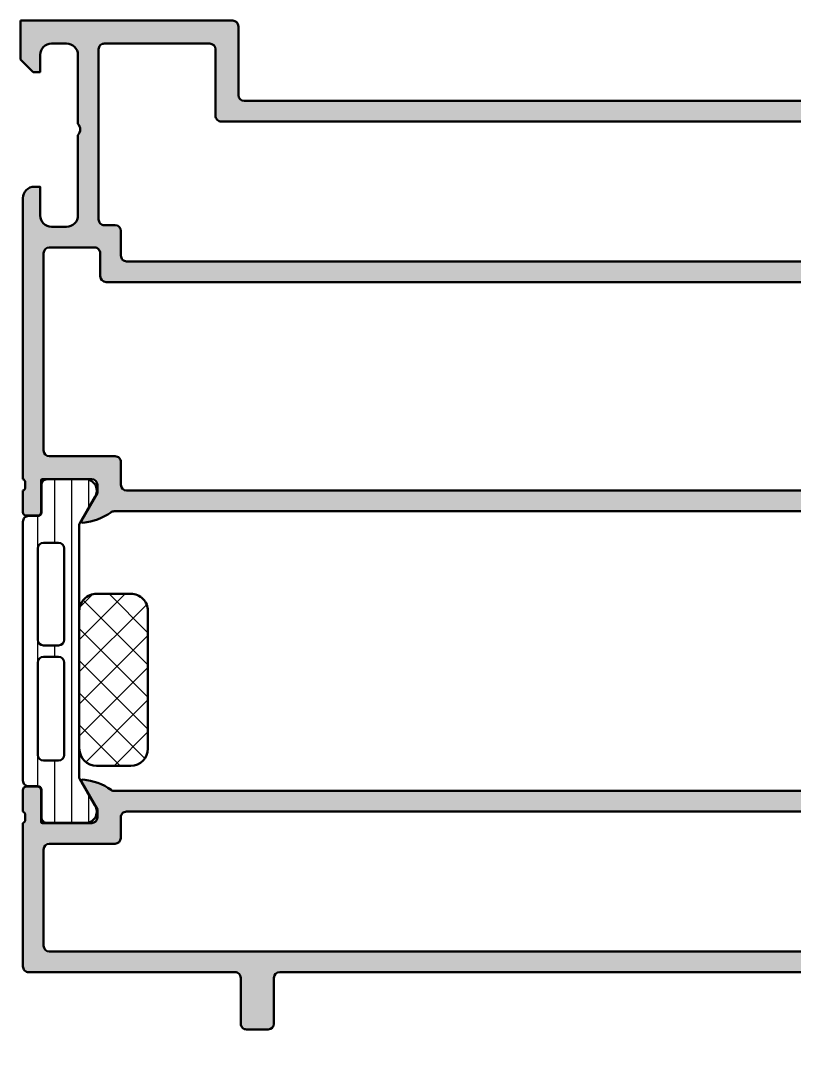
# Model space of a CAD drawing. Extents: x 0 to 135, y 0 to 90.
# Drawn here: x 0 to 67.5, y 0 to 90 of the extents above; entities that cross this region are included whole.
import ezdxf

# ---------------------------------------------------------------- set-up
doc = ezdxf.new("R2010")
doc.units = 0
for name, color, linetype, lineweight in [('0S-Alu contour', 7, 'Continuous', 50), ('0S-Alu hatch', 252, 'Continuous', 25), ('0S-Plastic contour', 254, 'Continuous', 50), ('0S-Plastic hatch', 253, 'Continuous', 25), ('0S-PT contour', 91, 'Continuous', 50), ('0S-PT hatch', 103, 'Continuous', 25)]:
    doc.layers.add(name, color=color, linetype=linetype, lineweight=lineweight)

# ---------------------------------------------------------------- blocks, each defined once
blk = doc.blocks.new('436130__4A9870B5_30A1_45CE_8BEC_0C00772B2E4B_')
at = {"layer": '0S-Alu hatch'}
h = blk.add_hatch(color=256, dxfattribs=at)
edge = h.paths.add_edge_path()
edge.add_line((0, 90), (18.49999999999994, 90.00000000000202))
edge.add_ellipse((18.49999999999979, 89.50000000000188), major_axis=(-0.5000000000001421, 0), ratio=1, start_angle=180, end_angle=269.9999999999829, ccw=False)
edge.add_line((18.99999999999994, 89.50000000000188), (18.99999999999994, 83.50000000000935))
edge.add_arc((19.49999999999993, 83.50000000000935), 0.4999999999999894, 180, 269.9999999999996)
edge.add_line((19.49999999999993, 83.00000000000936), (90.49999999999945, 83.00000000001279))
edge.add_arc((90.49999999999952, 83.50000000001334), 0.5000000000005543, 269.9999999999935, 360)
edge.add_line((91.00000000000006, 83.50000000001334), (91, 89.50000000001963))
edge.add_ellipse((91.49999999999964, 89.5000000000194), major_axis=(-0.4999999999996448, 0), ratio=1, start_angle=269.99999999997556, end_angle=360, ccw=False)
edge.add_line((91.49999999999986, 90.00000000001904), (110, 90.00000000002177))
edge.add_line((110, 90.00000000002177), (109.9999999999999, 86.60998725334218))
edge.add_line((109.9999999999999, 86.60998725334218), (108.8999999999997, 85.50998725334213))
edge.add_line((108.8999999999997, 85.50998725334213), (108.2999999999998, 85.50998725334205))
edge.add_line((108.2999999999998, 85.50998725334205), (108.2999999999999, 87.00998725334212))
edge.add_arc((107.2999999999999, 87.00998725334205), 0.9999999999999573, 0, 90.00000000000081)
edge.add_line((107.2999999999999, 88.009987253342), (106, 88.00998725334199))
edge.add_arc((105.9999999999999, 87.00998725334212), 0.9999999999998721, 89.9999999999992, 180)
edge.add_line((105.0000000000001, 87.00998725334212), (104.9999999999999, 81.00998725334202))
edge.add_arc((105.525, 80.509987253342), 0.7250000000000246, 136.3971810272982, 223.6028189727017)
edge.add_line((104.9999999999999, 80.00998725334202), (104.9999999999999, 73.0099872533421))
edge.add_arc((106, 73.00998725334208), 1.000000000000028, 180, 270)
edge.add_line((106, 72.00998725334205), (107.2999999999999, 72.00998725334196))
edge.add_arc((107.2999999999998, 73.00998725334202), 1.000000000000042, 270.0000000000041, 360)
edge.add_line((108.2999999999999, 73.00998725334202), (108.2999999999999, 75.50998725334202))
edge.add_line((108.2999999999999, 75.50998725334202), (108.7999999999997, 75.50998725334202))
edge.add_ellipse((108.7999999999998, 74.50998725334192), major_axis=(-1.000000000000099, 0), ratio=1, start_angle=180, end_angle=270.00000000000244, ccw=False)
edge.add_line((109.7999999999999, 74.5099872533419), (109.8000000000008, 50.00000000002188))
edge.add_arc((109.8788364465439, 49.73247940802871), 0.2788950563274882, 106.4198764194935, 181.1645893740963)
edge.add_line((109.5999990000008, 49.72681100003034), (109.5999990000008, 49.27321700003036))
edge.add_arc((109.878867095644, 49.2675563405533), 0.2789255417371578, 178.8371299271119, 253.5754054446409)
edge.add_line((109.8000000000008, 49.00001300003036), (109.8000000000008, 47.12000200002189))
edge.add_ellipse((109.5000000000008, 47.12000200002183), major_axis=(-0.2999999999999971, 0), ratio=1, start_angle=90.00000000000807, end_angle=180, ccw=False)
edge.add_line((109.5000000000009, 46.82000200002183), (108.520025680958, 46.82000200002178))
edge.add_ellipse((108.5200256809581, 47.12000200002177), major_axis=(-0.2999999999999829, 0), ratio=1, start_angle=0, end_angle=89.9999999999892, ccw=False)
edge.add_line((108.2200256809581, 47.12000200002176), (108.220025680958, 49.88000000002195))
edge.add_arc((108.1000256809581, 49.88000000002189), 0.1199999999999051, 0, 90.00000000002036)
edge.add_line((108.1000256809581, 50.0000000000218), (103.8000000000008, 50.00000000002183))
edge.add_arc((103.8000000000008, 49.50000000002183), 0.5, 90, 180)
edge.add_line((103.3000000000008, 49.50000000002183), (103.3000000000008, 48.80000000002181))
edge.add_line((103.3000000000008, 48.80000000002181), (104.6814954576231, 46.40717967699429))
edge.add_ellipse((104.5618802153525, 46.33811978467008), major_axis=(-0.1381197846483073, 0), ratio=1, start_angle=84.37742244924073, end_angle=210.0000000000246, ccw=False)
edge.add_ellipse((105.0382232411751, 51.17660886188026), major_axis=(-5.000000000010685, 0), ratio=1, start_angle=54.48158963273579, end_angle=84.37742244921338, ccw=False)
edge.add_arc((101.8429183889696, 46.69999999992239), 0.5000000001245711, 54.48158963268522, 89.99999999995767)
edge.add_line((101.84291838897, 47.20000000004696), (8.157081610951847, 47.20000000002212))
edge.add_arc((8.157081610951886, 46.70000000002866), 0.499999999993463, 90.00000000000428, 125.5184103672748)
edge.add_ellipse((4.961776758824487, 51.17660886187671), major_axis=(-5.000000000007027, 0), ratio=1, start_angle=95.62257755079412, end_angle=125.518410367271, ccw=False)
edge.add_ellipse((5.438119784647259, 46.33811978467018), major_axis=(-0.13811978464828, 0), ratio=1, start_angle=-29.999999999976694, end_angle=95.62257755082089, ccw=False)
edge.add_line((5.318504542376584, 46.40717967699427), (6.699999999998965, 48.80000000002182))
edge.add_line((6.699999999998965, 48.80000000002182), (6.699999999999, 49.50000000002173))
edge.add_arc((6.199999999998951, 49.50000000002181), 0.5000000000000498, 0, 89.99999999999022)
edge.add_line((6.199999999999036, 50.00000000002186), (1.899974319041781, 50.00000000002188))
edge.add_arc((1.899974319041777, 49.88000000002188), 0.1200000000000045, 89.9999999999982, 180)
edge.add_line((1.779974319041773, 49.88000000002188), (1.77997431904177, 47.12000200002179))
edge.add_ellipse((1.479974319041827, 47.12000200002182), major_axis=(-0.299999999999943, 0), ratio=1, start_angle=89.99999999999778, end_angle=180, ccw=False)
edge.add_line((1.479974319041815, 46.82000200002188), (0.4999999999990053, 46.82000200002188))
edge.add_ellipse((0.4999999999989861, 47.12000200002188), major_axis=(-0.3000000000000043, 0), ratio=1, start_angle=0, end_angle=90.00000000000358, ccw=False)
edge.add_line((0.1999999999989834, 47.12000200002188), (0.1999999999990507, 49.00001300003039))
edge.add_arc((0.121132904355805, 49.26755634055329), 0.2789255417371319, 286.4245945553725, 361.1628700729025)
edge.add_line((0.4000009999989539, 49.27321700003043), (0.400000999998909, 49.72681100003029))
edge.add_arc((0.1211635534558797, 49.7324794080287), 0.2788950563274171, 358.8354106258941, 433.5801235804982)
edge.add_line((0.1999999999989634, 50.0000000000218), (0.1999999999999886, 74.50998725334193))
edge.add_ellipse((1.200000000000013, 74.50998725334203), major_axis=(-1.000000000000024, 0), ratio=1, start_angle=270.00000000000796, end_angle=360, ccw=False)
edge.add_line((1.199999999999874, 75.50998725334206), (1.699999999999924, 75.50998725334199))
edge.add_line((1.699999999999924, 75.50998725334199), (1.699999999999931, 73.00998725334216))
edge.add_arc((2.700000000000038, 73.00998725334216), 1.000000000000106, 180, 269.9999999999943)
edge.add_line((2.699999999999938, 72.00998725334205), (3.999999999999722, 72.00998725334205))
edge.add_arc((3.99999999999985, 73.00998725334215), 1.000000000000099, 269.9999999999927, 360)
edge.add_line((4.99999999999995, 73.00998725334215), (4.999999999999943, 80.00998725334202))
edge.add_arc((4.475000000000115, 80.50998725334205), 0.72499999999989, 316.3971810272854, 403.602818972713)
edge.add_line((4.999999999999956, 81.00998725334205), (4.999999999999943, 87.009987253342))
edge.add_arc((3.999999999999928, 87.00998725334205), 1.000000000000014, 0, 90)
edge.add_line((3.999999999999928, 88.00998725334206), (2.699999999999818, 88.00998725334206))
edge.add_arc((2.700000000000219, 87.00998725334183), 1.000000000000227, 90.000000000023, 180)
edge.add_line((1.699999999999992, 87.00998725334183), (1.699999999999882, 85.509987253342))
edge.add_line((1.699999999999882, 85.509987253342), (1.099999999999795, 85.50998725334213))
edge.add_line((1.099999999999795, 85.50998725334213), (-7.1e-15, 86.60998725334208))
edge.add_line((-7.1e-15, 86.60998725334208), (0, 90))
edge = h.paths.add_edge_path()
edge.add_ellipse((7.449288645833526, 67.70000000000145), major_axis=(-0.4999999999999503, 0), ratio=1, start_angle=0, end_angle=89.9999999999992, ccw=False)
edge.add_line((6.949288645833576, 67.70000000000145), (6.949288645833576, 69.70998725334204))
edge.add_arc((6.449288645833547, 69.709987253342), 0.5000000000000285, 0, 90.00000000000325)
edge.add_line((6.449288645833519, 70.20998725334204), (2.499999999999488, 70.20998725334204))
edge.add_arc((2.499999999999488, 69.70998725334204), 0.5, 90, 180)
edge.add_line((1.999999999999488, 69.70998725334204), (1.999999999999488, 52.50000000002186))
edge.add_arc((2.499999999999502, 52.50000000002184), 0.5000000000000142, 180, 269.9999999999984)
edge.add_line((2.499999999999488, 52.00000000002184), (8.24928864583336, 52.00000000002184))
edge.add_ellipse((8.249288645833431, 51.50000000002168), major_axis=(-0.5000000000001564, 0), ratio=1, start_angle=180, end_angle=270.00000000000813, ccw=False)
edge.add_line((8.749288645833587, 51.50000000002168), (8.749288645833587, 49.50000000004659))
edge.add_arc((9.249288645833644, 49.50000000004659), 0.500000000000057, 180, 270)
edge.add_line((9.249288645833644, 49.00000000004653), (100.7507113541662, 49.00000000004653))
edge.add_arc((100.7507113541662, 49.50000000004662), 0.5000000000000853, 269.9999999999968, 360)
edge.add_line((101.2507113541663, 49.50000000004662), (101.2507113541663, 51.50000000002172))
edge.add_ellipse((101.7507113541664, 51.50000000002172), major_axis=(-0.5000000000001137, 0), ratio=1, start_angle=270, end_angle=360, ccw=False)
edge.add_line((101.7507113541664, 52.00000000002184), (107.5000000000004, 52.00000000002184))
edge.add_arc((107.5000000000004, 52.50000000002189), 0.500000000000057, 269.9999999999935, 360)
edge.add_line((108.0000000000005, 52.50000000002189), (108.0000000000004, 69.70998725334204))
edge.add_arc((107.5000000000004, 69.70998725334204), 0.5, 0, 90)
edge.add_line((107.5000000000004, 70.20998725334204), (103.5507113541663, 70.20998725334204))
edge.add_arc((103.5507113541663, 69.70998725334204), 0.5, 90, 180)
edge.add_line((103.0507113541663, 69.70998725334204), (103.0507113541663, 67.70000000000147))
edge.add_ellipse((102.5507113541663, 67.70000000000152), major_axis=(-0.500000000000071, 0), ratio=1, start_angle=89.99999999999511, end_angle=180, ccw=False)
edge.add_line((102.5507113541662, 67.20000000000145), (7.449288645833519, 67.2000000000015))
edge = h.paths.add_edge_path()
edge.add_arc((7.290012746634417, 87.5099872533427), 0.4900127466352018, 89.9999999999053, 180)
edge.add_line((6.799999999999215, 87.5099872533427), (6.79999999999876, 72.65781615802271))
edge.add_arc((7.299999999998789, 72.65781615802271), 0.5000000000000285, 180, 270.0000000000098)
edge.add_line((7.299999999998874, 72.15781615802268), (8.24928864581176, 72.1578161580227))
edge.add_ellipse((8.249288645811745, 71.6578161580008), major_axis=(-0.500000000021899, 0), ratio=1, start_angle=180, end_angle=269.9999999999984, ccw=False)
edge.add_line((8.749288645833644, 71.6578161580008), (8.749288645833474, 69.50000000000097))
edge.add_arc((9.249288645833346, 69.50000000000097), 0.4999999999998721, 180, 270.0000000000081)
edge.add_line((9.249288645833415, 69.00000000000108), (100.7507113541664, 69.00000000000144))
edge.add_arc((100.7507113541665, 69.50000000000126), 0.4999999999998295, 269.999999999987, 360)
edge.add_line((101.2507113541663, 69.50000000000108), (101.2507113541663, 71.65781615802277))
edge.add_ellipse((101.7507113541662, 71.65781615802277), major_axis=(-0.4999999999998864, 0), ratio=1, start_angle=269.9999999999935, end_angle=360, ccw=False)
edge.add_line((101.7507113541663, 72.15781615802265), (102.700000000001, 72.15781615802265))
edge.add_arc((102.7000000000013, 72.65781615802265), 0.5, 269.9999999999674, 360)
edge.add_line((103.2000000000013, 72.65781615802238), (103.2000000000006, 87.50998725334274))
edge.add_arc((102.7099872533436, 87.50998725334274), 0.4900127466570581, 0, 90.00000000009139)
edge.add_line((102.7099872533428, 87.99999999999982), (93.49999999999994, 87.99999999999972))
edge.add_arc((93.49999999999991, 87.49999999999979), 0.499999999999929, 89.99999999999837, 180)
edge.add_line((93, 87.49999999999984), (92.99999999999994, 81.7000000000093))
edge.add_ellipse((92.49999999999935, 81.7000000000093), major_axis=(-0.5000000000005969, 0), ratio=1, start_angle=90.0000000000424, end_angle=180, ccw=False)
edge.add_line((92.49999999999972, 81.20000000000869), (17.49999999999988, 81.20000000000942))
edge.add_ellipse((17.49999999999978, 81.70000000000927), major_axis=(-0.4999999999998366, 0), ratio=1, start_angle=0, end_angle=90.00000000001222, ccw=False)
edge.add_line((16.99999999999994, 81.70000000000914), (16.99999999999994, 87.49999999997758))
edge.add_arc((16.49999999999994, 87.49999999997758), 0.5, 0, 90)
edge.add_line((16.49999999999994, 87.99999999997758), (7.290012746635227, 87.9999999999779))
at = {"layer": '0S-Alu contour', "color": 7}
for points in [[(0, 90), (18.49999999999994, 90.00000000000202)], [(1.699999999999992, 87.00998725334183), (1.699999999999882, 85.509987253342), (1.099999999999795, 85.50998725334213), (-7.1e-15, 86.60998725334208), (0, 90)], [(18.99999999999994, 89.50000000000188), (18.99999999999994, 83.50000000000935)], [(91.00000000000006, 83.50000000001334), (91, 89.50000000001963)], [(91.49999999999986, 90.00000000001904), (110, 90.00000000002177), (109.9999999999999, 86.60998725334218), (108.8999999999997, 85.50998725334213), (108.2999999999998, 85.50998725334205), (108.2999999999999, 87.00998725334212)], [(3.999999999999928, 88.00998725334206), (2.699999999999818, 88.00998725334206)], [(6.799999999999215, 87.5099872533427), (6.79999999999876, 72.65781615802271)], [(16.49999999999994, 87.99999999997758), (7.290012746635227, 87.9999999999779)], [(16.99999999999994, 81.70000000000914), (16.99999999999994, 87.49999999997758)], [(93, 87.49999999999984), (92.99999999999994, 81.7000000000093)], [(102.7099872533428, 87.99999999999982), (93.49999999999994, 87.99999999999972)], [(103.2000000000013, 72.65781615802238), (103.2000000000006, 87.50998725334274)], [(107.2999999999999, 88.009987253342), (106, 88.00998725334199)], [(4.999999999999956, 81.00998725334205), (4.999999999999943, 87.009987253342)], [(105.0000000000001, 87.00998725334212), (104.9999999999999, 81.00998725334202)], [(19.49999999999993, 83.00000000000936), (90.49999999999945, 83.00000000001279)], [(92.49999999999972, 81.20000000000869), (17.49999999999988, 81.20000000000942)], [(4.99999999999995, 73.00998725334215), (4.999999999999943, 80.00998725334202)], [(104.9999999999999, 80.00998725334202), (104.9999999999999, 73.0099872533421)], [(1.199999999999874, 75.50998725334206), (1.699999999999924, 75.50998725334199), (1.699999999999931, 73.00998725334216)], [(108.2999999999999, 73.00998725334202), (108.2999999999999, 75.50998725334202), (108.7999999999997, 75.50998725334202)], [(0.1999999999989634, 50.0000000000218), (0.1999999999999886, 74.50998725334193)], [(109.7999999999999, 74.5099872533419), (109.8000000000008, 50.00000000002188)], [(2.699999999999938, 72.00998725334205), (3.999999999999722, 72.00998725334205)], [(7.299999999998874, 72.15781615802268), (8.24928864581176, 72.1578161580227)], [(101.7507113541663, 72.15781615802265), (102.700000000001, 72.15781615802265)], [(106, 72.00998725334205), (107.2999999999999, 72.00998725334196)], [(8.749288645833644, 71.6578161580008), (8.749288645833474, 69.50000000000097)], [(101.2507113541663, 69.50000000000108), (101.2507113541663, 71.65781615802277)], [(6.449288645833519, 70.20998725334204), (2.499999999999488, 70.20998725334204)], [(107.5000000000004, 70.20998725334204), (103.5507113541663, 70.20998725334204)], [(1.999999999999488, 69.70998725334204), (1.999999999999488, 52.50000000002186)], [(6.949288645833576, 67.70000000000145), (6.949288645833576, 69.70998725334204)], [(103.0507113541663, 69.70998725334204), (103.0507113541663, 67.70000000000147)], [(108.0000000000005, 52.50000000002189), (108.0000000000004, 69.70998725334204)], [(9.249288645833415, 69.00000000000108), (100.7507113541664, 69.00000000000144)], [(102.5507113541662, 67.20000000000145), (7.449288645833519, 67.2000000000015)], [(2.499999999999488, 52.00000000002184), (8.24928864583336, 52.00000000002184)], [(8.749288645833587, 51.50000000002168), (8.749288645833587, 49.50000000004659)], [(101.2507113541663, 49.50000000004662), (101.2507113541663, 51.50000000002172)], [(101.7507113541664, 52.00000000002184), (107.5000000000004, 52.00000000002184)], [(0.4000009999989539, 49.27321700003043), (0.400000999998909, 49.72681100003029)], [(1.779974319041773, 49.88000000002188), (1.77997431904177, 47.12000200002179)], [(6.199999999999036, 50.00000000002186), (1.899974319041781, 50.00000000002188)], [(108.1000256809581, 50.0000000000218), (103.8000000000008, 50.00000000002183)], [(108.2200256809581, 47.12000200002176), (108.220025680958, 49.88000000002195)], [(109.5999990000008, 49.72681100003034), (109.5999990000008, 49.27321700003036)], [(0.1999999999989834, 47.12000200002188), (0.1999999999990507, 49.00001300003039)], [(5.318504542376584, 46.40717967699427), (6.699999999998965, 48.80000000002182), (6.699999999999, 49.50000000002173)], [(9.249288645833644, 49.00000000004653), (100.7507113541662, 49.00000000004653)], [(103.3000000000008, 49.50000000002183), (103.3000000000008, 48.80000000002181), (104.6814954576231, 46.40717967699429)], [(109.8000000000008, 49.00001300003036), (109.8000000000008, 47.12000200002189)], [(1.479974319041815, 46.82000200002188), (0.4999999999990053, 46.82000200002188)], [(101.84291838897, 47.20000000004696), (8.157081610951847, 47.20000000002212)], [(109.5000000000009, 46.82000200002183), (108.520025680958, 46.82000200002178)]]:
    blk.add_lwpolyline(points, dxfattribs=at)
at = {"layer": '0S-Alu contour', "color": 7, "extrusion": (0, 0, -1)}
for centre, radius, start, end in [((-18.49999999999979, 89.50000000000188), 0.5000000000001421, 90.0000000000171, 180), ((-91.49999999999964, 89.5000000000194), 0.4999999999996448, 0, 90.00000000002441), ((-17.49999999999978, 81.70000000000927), 0.4999999999998366, 269.9999999999878, 0), ((-92.49999999999935, 81.7000000000093), 0.5000000000005969, 180, 269.9999999999576), ((-1.200000000000013, 74.50998725334203), 1.000000000000024, 0, 89.99999999999206), ((-108.7999999999998, 74.50998725334192), 1.000000000000099, 89.99999999999756, 180), ((-8.249288645811745, 71.6578161580008), 0.500000000021899, 90.0000000000016, 180), ((-101.7507113541662, 71.65781615802277), 0.4999999999998864, 0, 90.00000000000651), ((-7.449288645833526, 67.70000000000145), 0.4999999999999503, 270.0000000000008, 0), ((-102.5507113541663, 67.70000000000152), 0.500000000000071, 180, 270.0000000000049), ((-8.249288645833431, 51.50000000002168), 0.5000000000001564, 89.99999999999186, 180), ((-101.7507113541664, 51.50000000002172), 0.5000000000001137, 0, 90), ((-0.4999999999989861, 47.12000200002188), 0.3000000000000043, 269.9999999999964, 0), ((-1.479974319041827, 47.12000200002182), 0.299999999999943, 180, 270.0000000000022), ((-4.961776758824487, 51.17660886187671), 5.000000000007027, 234.481589632729, 264.3774224492059), ((-105.0382232411751, 51.17660886188026), 5.000000000010685, 275.6225775507866, 305.5184103672642), ((-108.5200256809581, 47.12000200002177), 0.2999999999999829, 270.0000000000108, 0), ((-109.5000000000008, 47.12000200002183), 0.2999999999999971, 180, 269.9999999999919), ((-5.438119784647259, 46.33811978467018), 0.13811978464828, 264.3774224491791, 29.99999999997672), ((-104.5618802153525, 46.33811978467008), 0.1381197846483073, 149.9999999999754, 275.6225775507593)]:
    blk.add_arc(centre, radius, start, end, dxfattribs=at)
at = {"layer": '0S-Alu contour', "color": 7}
for centre, radius, start, end in [((2.700000000000219, 87.00998725334183), 1.000000000000227, 90.000000000023, 180), ((3.999999999999928, 87.00998725334205), 1.000000000000014, 0, 90), ((7.290012746634417, 87.5099872533427), 0.4900127466352018, 89.9999999999053, 180), ((16.49999999999994, 87.49999999997758), 0.5, 0, 90), ((93.49999999999991, 87.49999999999979), 0.499999999999929, 89.99999999999837, 180), ((102.7099872533436, 87.50998725334274), 0.4900127466570581, 0, 90.00000000009139), ((105.9999999999999, 87.00998725334212), 0.9999999999998721, 89.9999999999992, 180), ((107.2999999999999, 87.00998725334205), 0.9999999999999573, 0, 90.00000000000081), ((19.49999999999993, 83.50000000000935), 0.4999999999999894, 180, 269.9999999999996), ((90.49999999999952, 83.50000000001334), 0.5000000000005543, 269.9999999999935, 0), ((4.475000000000115, 80.50998725334205), 0.72499999999989, 316.3971810272854, 43.60281897271309), ((105.525, 80.509987253342), 0.7250000000000246, 136.3971810272982, 223.6028189727017), ((2.700000000000038, 73.00998725334216), 1.000000000000106, 180, 269.9999999999943), ((3.99999999999985, 73.00998725334215), 1.000000000000099, 269.9999999999927, 0), ((106, 73.00998725334208), 1.000000000000028, 180, 270), ((107.2999999999998, 73.00998725334202), 1.000000000000042, 270.0000000000041, 0), ((7.299999999998789, 72.65781615802271), 0.5000000000000285, 180, 270.0000000000098), ((102.7000000000013, 72.65781615802265), 0.5, 269.9999999999674, 0), ((2.499999999999488, 69.70998725334204), 0.5, 90, 180), ((6.449288645833547, 69.709987253342), 0.5000000000000285, 0, 90.00000000000325), ((103.5507113541663, 69.70998725334204), 0.5, 90, 180), ((107.5000000000004, 69.70998725334204), 0.5, 0, 90), ((9.249288645833346, 69.50000000000097), 0.4999999999998721, 180, 270.0000000000081), ((100.7507113541665, 69.50000000000126), 0.4999999999998295, 269.999999999987, 0), ((2.499999999999502, 52.50000000002184), 0.5000000000000142, 180, 269.9999999999984), ((107.5000000000004, 52.50000000002189), 0.500000000000057, 269.9999999999935, 0), ((0.1211635534558797, 49.7324794080287), 0.2788950563274171, 358.8354106258941, 73.58012358049825), ((1.899974319041777, 49.88000000002188), 0.1200000000000045, 89.9999999999982, 180), ((6.199999999998951, 49.50000000002181), 0.5000000000000498, 0, 89.99999999999022), ((103.8000000000008, 49.50000000002183), 0.5, 90, 180), ((108.1000256809581, 49.88000000002189), 0.1199999999999051, 0, 90.00000000002036), ((109.8788364465439, 49.73247940802871), 0.2788950563274882, 106.4198764194935, 181.1645893740963), ((0.121132904355805, 49.26755634055329), 0.2789255417371319, 286.4245945553725, 1.162870072902523), ((9.249288645833644, 49.50000000004659), 0.500000000000057, 180, 270), ((100.7507113541662, 49.50000000004662), 0.5000000000000853, 269.9999999999968, 0), ((109.878867095644, 49.2675563405533), 0.2789255417371578, 178.8371299271119, 253.5754054446409), ((8.157081610951886, 46.70000000002866), 0.499999999993463, 90.00000000000428, 125.5184103672748), ((101.8429183889696, 46.69999999992239), 0.5000000001245711, 54.48158963268522, 89.99999999995767)]:
    blk.add_arc(centre, radius, start, end, dxfattribs=at)
blk = doc.blocks.new('436140__D19BB01B_FCFF_4B78_9143_56687AEF1EAA_')
at = {"layer": '0S-Alu hatch'}
h = blk.add_hatch(color=256, dxfattribs=at)
edge = h.paths.add_edge_path()
edge.add_ellipse((0.6999998920942396, 7.499918030038215), major_axis=(-0.4999998920933129, 0), ratio=1, start_angle=0, end_angle=90.0001587912792, ccw=False)
edge.add_line((0.2000000000009265, 7.499918030038216), (0.2000000000009265, 19.99997295941665))
edge.add_arc((0.1211635534579045, 20.26749355140977), 0.2788950563274279, 286.4198764194879, 361.1645893740941)
edge.add_line((0.4000010000009456, 20.27316195940813), (0.4000010000009411, 20.72675595940824))
edge.add_arc((0.1211329043578644, 20.73241661888531), 0.2789255417370585, 358.83712992711, 433.5754054446555)
edge.add_line((0.2000000000009584, 20.99995995940818), (0.200000000000955, 22.87997095941673))
edge.add_ellipse((0.5000000000009388, 22.87997095941671), major_axis=(-0.2999999999999837, 0), ratio=1, start_angle=270.00000000000017, end_angle=360, ccw=False)
edge.add_line((0.500000000000938, 23.17997095941669), (1.479974319043719, 23.17997095941669))
edge.add_ellipse((1.479974319043722, 22.87997095941666), major_axis=(-0.3000000000000362, 0), ratio=1, start_angle=180, end_angle=270.00000000000057, ccw=False)
edge.add_line((1.779974319043759, 22.87997095941667), (1.779974319043731, 20.11997295941663))
edge.add_arc((1.899974319043678, 20.11997295941663), 0.1199999999999477, 180, 270)
edge.add_line((1.899974319043678, 19.99997295941668), (6.200000000000699, 19.9999729594161))
edge.add_arc((6.200000000000599, 20.49997295941637), 0.5000000000002558, 270.0000000000114, 360)
edge.add_line((6.700000000000855, 20.49997295941637), (6.70000000000077, 21.19997295941624))
edge.add_line((6.70000000000077, 21.19997295941624), (5.318504542378477, 23.59279328244392))
edge.add_ellipse((5.438119784649058, 23.66185317476816), major_axis=(-0.1381197846482726, 0), ratio=1, start_angle=-97.7024374940388, end_angle=30.000000000048203, ccw=False)
edge.add_ellipse((4.990501396666443, 18.82050193997578), major_axis=(-4.999999999988236, 0), ratio=1, start_angle=234.5327752987773, end_angle=264.6507719903842, ccw=False)
edge.add_arc((8.181805758115402, 23.29996356751394), 0.5000000000108502, 234.532775298719, 269.9999999999495)
edge.add_line((8.181805758114962, 22.79996356750309), (101.8181942418812, 22.79996356749958))
edge.add_arc((101.8181942418812, 23.29996356749985), 0.50000000000027, 270, 305.4672247012947)
edge.add_ellipse((105.0094986033353, 18.82050193996339), major_axis=(-5.000000000000412, 0), ratio=1, start_angle=275.3492280096049, end_angle=305.46722470128066, ccw=False)
edge.add_ellipse((104.5618802153526, 23.66185317476786), major_axis=(-0.1381197846483983, 0), ratio=1, start_angle=149.9999999999529, end_angle=277.7024374940786, ccw=False)
edge.add_line((104.6814954576233, 23.59279328244356), (103.3000000000008, 21.19997295941609))
edge.add_line((103.3000000000008, 21.19997295941609), (103.3000000000008, 20.49997295941623))
edge.add_arc((103.8000000000005, 20.4999729594161), 0.4999999999997016, 180, 269.9999999999853)
edge.add_line((103.8000000000004, 19.99997295941639), (108.1000256809581, 19.99997295941621))
edge.add_arc((108.1000256809581, 20.11997295941622), 0.1200000000000045, 270, 360)
edge.add_line((108.2200256809581, 20.11997295941622), (108.2200256809581, 22.87997095941621))
edge.add_ellipse((108.5200256809581, 22.87997095941621), major_axis=(-0.2999999999999971, 0), ratio=1, start_angle=270.00000000000273, end_angle=360, ccw=False)
edge.add_line((108.520025680958, 23.1799709594162), (109.5000000000008, 23.1799709594162))
edge.add_ellipse((109.5000000000008, 22.8799709594162), major_axis=(-0.2999999999999971, 0), ratio=1, start_angle=180, end_angle=269.99999999999727, ccw=False)
edge.add_line((109.8000000000008, 22.87997095941618), (109.8000000000008, 20.99995995940767))
edge.add_arc((109.878867095644, 20.73241661888477), 0.278925541737111, 106.4245945553527, 181.1628700728859)
edge.add_line((109.5999990000009, 20.72675595940772), (109.5999990000009, 20.2731619594077))
edge.add_arc((109.8788364465439, 20.2674935514093), 0.2788950563274242, 178.8354106258968, 253.5801235805058)
edge.add_line((109.8000000000008, 19.99997295941619), (109.8000000000009, 2.499804294055977))
edge.add_arc((110.3000000000008, 2.499804294055891), 0.4999999999999574, 180, 269.9999999999804)
edge.add_line((110.3000000000007, 1.999804294055934), (125.8998047881404, 1.99980429405636))
edge.add_arc((125.8997806406958, 2.499987714976057), 0.5001834215025825, 270.0027660786083, 359.9972339213509)
edge.add_line((126.3999640616154, 2.499963567531096), (126.3999640616152, 3.299958989894747))
edge.add_arc((125.899930673993, 3.299925602272367), 0.5000333887369401, 0.0038256840676341, 89.99617431577407)
edge.add_line((125.8999640616153, 3.799958989894648), (125.3999640616151, 3.79995898989469))
edge.add_ellipse((125.3999540994832, 4.299949027762892), major_axis=(-0.4999900379674475, 0), ratio=1, start_angle=-0.0011415991285730342, end_angle=90.00114159896918, ccw=False)
edge.add_line((124.899964061615, 4.299958989896167), (124.8999640616151, 4.499963567531651))
edge.add_ellipse((125.3999566269646, 4.499971002182198), major_axis=(-0.499992565404705, 0), ratio=1, start_angle=-90.00085196089691, end_angle=0.000851960867919388, ccw=False)
edge.add_line((125.3999640616154, 4.999963567531622), (128.1999518545837, 4.999963567531423))
edge.add_ellipse((128.1999491137161, 4.499960826663579), major_axis=(-0.500002740875357, 0), ratio=1, start_angle=180.0003140784808, end_angle=269.9996859214384, ccw=False)
edge.add_line((128.699951854584, 4.499963567530391), (128.699951854584, 3.999963567531395))
edge.add_line((128.699951854584, 3.999963567531395), (127.6999518545842, 3.999963567531352))
edge.add_line((127.6999518545842, 3.999963567531352), (127.6999518545841, 2.499963567531224))
edge.add_arc((128.6999716777318, 2.499983390679034), 1.000019823344141, 180.0011357606123, 269.9988642398157)
edge.add_line((128.6999518545841, 1.499963567531367), (132.699951854584, 1.499963567531366))
edge.add_arc((132.6999320314362, 2.499983390679247), 1.000019823344355, 270.0011357601908, 359.9988642400294)
edge.add_line((133.699951854584, 2.499963567535296), (133.6999518545842, 3.999963567531267))
edge.add_line((133.6999518545842, 3.999963567531267), (132.699951854584, 3.999963567531381))
edge.add_line((132.699951854584, 3.999963567531381), (132.699951854584, 4.499963567531423))
edge.add_ellipse((133.1999545954516, 4.499960826663784), major_axis=(-0.5000027408750986, 0), ratio=1, start_angle=270.00031407856807, end_angle=359.99968592151924, ccw=False)
edge.add_line((133.199951854584, 4.999963567531381), (134.499970165131, 4.999963567531324))
edge.add_ellipse((134.4999150615749, 4.499908463975417), major_axis=(-0.500055106591974, 0), ratio=1, start_angle=180.0063137065699, end_angle=269.9936862934436, ccw=False)
edge.add_line((134.9999701651308, 4.499963567531584), (134.9999701651308, 0.4999635675315659))
edge.add_ellipse((134.4999306950666, 0.5000030375955871), major_axis=(-0.5000394716219578, 0), ratio=1, start_angle=90.00452257920438, end_angle=179.9954774207698, ccw=False)
edge.add_line((134.4999701651311, -3.64324686188e-05), (97.19999933329646, -3.6432517561e-05))
edge.add_ellipse((97.1999993332957, 0.4999635674761321), major_axis=(-0.4999999999936932, 0), ratio=1, start_angle=0, end_angle=90.00000000008629, ccw=False)
edge.add_line((96.699999333302, 0.4999635674761294), (96.69999933330382, 6.499962630987525))
edge.add_arc((96.19999933330384, 6.499962630987852), 0.5, 0, 89.99999999999022)
edge.add_line((96.1999993333039, 6.999962630987852), (22.59999933330286, 6.999962630993451))
edge.add_arc((22.59999933330288, 6.499962630993493), 0.4999999999999574, 90.0000000000016, 180)
edge.add_line((22.09999933330292, 6.499962630993493), (22.09999933330292, 2.499968209711155))
edge.add_ellipse((21.59999933330293, 2.499968209710772), major_axis=(-0.4999999999999858, 0), ratio=1, start_angle=90.00000000002927, end_angle=180, ccw=False)
edge.add_line((21.59999933330319, 1.999968209710786), (19.70000000000078, 1.99996820971144))
edge.add_ellipse((19.70000000000053, 2.499968209711026), major_axis=(-0.4999999999995861, 0), ratio=1, start_angle=0, end_angle=90.00000000002927, ccw=False)
edge.add_line((19.20000000000094, 2.499968209711028), (19.20000000000081, 6.499968209712505))
edge.add_arc((18.70000003773836, 6.499968209712818), 0.4999999622624501, 0, 90.00015804384013)
edge.add_line((18.69999865854578, 6.999968171973366), (0.7000012778092639, 6.999918137946822))
edge = h.paths.add_edge_path()
edge.add_line((8.734831274365803, 20.49996356750043), (8.734831274365831, 18.69623675625603))
edge.add_ellipse((8.234831274365744, 18.6962367562561), major_axis=(-0.5000000000000853, 0), ratio=1, start_angle=90, end_angle=180, ccw=False)
edge.add_line((8.234831274365744, 18.196236756256), (2.500000000000653, 18.19623675625641))
edge.add_arc((2.500000000001818, 17.69623675625553), 0.5000000000008811, 90.00000000013353, 180)
edge.add_line((2.000000000000937, 17.69623675625485), (2.000000000000966, 9.299963567492853))
edge.add_arc((2.500000000001506, 9.299963567492853), 0.5000000000005401, 180, 269.9999999999381)
edge.add_line((2.500000000000966, 8.799963567492298), (98.19999933329775, 8.799963567492824))
edge.add_ellipse((98.19999933329768, 8.299963567492725), major_axis=(-0.5000000000000995, 0), ratio=1, start_angle=180, end_angle=269.99999999999187, ccw=False)
edge.add_line((98.6999993332978, 8.299963567492483), (98.69999933329586, 2.49980416843752))
edge.add_arc((99.19483992654477, 2.494804168437326), 0.494865853264216, 179.4210880178027, 269.421088017824)
edge.add_line((99.18983992654474, 1.999963575188431), (107.5000000000027, 1.99980416843735))
edge.add_arc((107.5000000000026, 2.499804168437322), 0.4999999999999716, 270.0000000000065, 360)
edge.add_line((108.0000000000026, 2.499804168437407), (108.0000000000025, 17.69623675625615))
edge.add_arc((107.5000000000024, 17.69623675625615), 0.5000000000001279, 0, 89.99999999997883)
edge.add_line((107.5000000000026, 18.19623675625627), (101.7291058556214, 18.19623675625627))
edge.add_ellipse((101.7291058556212, 18.6962367562561), major_axis=(-0.4999999999998295, 0), ratio=1, start_angle=0, end_angle=90.00000000002768, ccw=False)
edge.add_line((101.2291058556213, 18.69623675625581), (101.2291058556214, 20.49996356750023))
edge.add_arc((100.7291058556213, 20.49996356750023), 0.5000000000000853, 0, 90.00000000000325)
edge.add_line((100.7291058556213, 20.99996356750032), (9.234831274365916, 20.99996356750041))
edge.add_arc((9.234831274365815, 20.4999635675004), 0.5000000000000142, 89.99999999998862, 180)
at = {"layer": '0S-Alu contour', "color": 7}
for points in [[(6.700000000000855, 20.49997295941637), (6.70000000000077, 21.19997295941624), (5.318504542378477, 23.59279328244392)], [(104.6814954576233, 23.59279328244356), (103.3000000000008, 21.19997295941609), (103.3000000000008, 20.49997295941623)], [(0.2000000000009584, 20.99995995940818), (0.200000000000955, 22.87997095941673)], [(0.500000000000938, 23.17997095941669), (1.479974319043719, 23.17997095941669)], [(1.779974319043759, 22.87997095941667), (1.779974319043731, 20.11997295941663)], [(8.181805758114962, 22.79996356750309), (101.8181942418812, 22.79996356749958)], [(108.2200256809581, 20.11997295941622), (108.2200256809581, 22.87997095941621)], [(108.520025680958, 23.1799709594162), (109.5000000000008, 23.1799709594162)], [(109.8000000000008, 22.87997095941618), (109.8000000000008, 20.99995995940767)], [(0.4000010000009456, 20.27316195940813), (0.4000010000009411, 20.72675595940824)], [(100.7291058556213, 20.99996356750032), (9.234831274365916, 20.99996356750041)], [(109.5999990000009, 20.72675595940772), (109.5999990000009, 20.2731619594077)], [(0.2000000000009265, 7.499918030038216), (0.2000000000009265, 19.99997295941665)], [(1.899974319043678, 19.99997295941668), (6.200000000000699, 19.9999729594161)], [(8.734831274365803, 20.49996356750043), (8.734831274365831, 18.69623675625603)], [(101.2291058556213, 18.69623675625581), (101.2291058556214, 20.49996356750023)], [(103.8000000000004, 19.99997295941639), (108.1000256809581, 19.99997295941621)], [(109.8000000000008, 19.99997295941619), (109.8000000000009, 2.499804294055977)], [(8.234831274365744, 18.196236756256), (2.500000000000653, 18.19623675625641)], [(107.5000000000026, 18.19623675625627), (101.7291058556214, 18.19623675625627)], [(2.000000000000937, 17.69623675625485), (2.000000000000966, 9.299963567492853)], [(108.0000000000026, 2.499804168437407), (108.0000000000025, 17.69623675625615)], [(2.500000000000966, 8.799963567492298), (98.19999933329775, 8.799963567492824)], [(98.6999993332978, 8.299963567492483), (98.69999933329586, 2.49980416843752)], [(18.69999865854578, 6.999968171973366), (0.7000012778092638, 6.999918137946822)], [(19.20000000000094, 2.499968209711028), (19.20000000000081, 6.499968209712505)], [(22.09999933330292, 6.499962630993493), (22.09999933330292, 2.499968209711155)], [(96.1999993333039, 6.999962630987852), (22.59999933330286, 6.999962630993451)], [(96.699999333302, 0.4999635674761294), (96.69999933330382, 6.499962630987525)], [(125.3999640616154, 4.999963567531622), (128.1999518545837, 4.999963567531423)], [(133.199951854584, 4.999963567531381), (134.499970165131, 4.999963567531324)], [(124.899964061615, 4.299958989896167), (124.8999640616151, 4.499963567531651)], [(125.8999640616153, 3.799958989894648), (125.3999640616151, 3.79995898989469)], [(128.699951854584, 4.499963567530391), (128.699951854584, 3.999963567531395), (127.6999518545842, 3.999963567531352), (127.6999518545841, 2.499963567531224)], [(133.699951854584, 2.499963567535296), (133.6999518545842, 3.999963567531267), (132.699951854584, 3.999963567531381), (132.699951854584, 4.499963567531423)], [(134.9999701651308, 4.499963567531584), (134.9999701651308, 0.4999635675315659)], [(126.3999640616154, 2.499963567531096), (126.3999640616152, 3.299958989894747)], [(21.59999933330319, 1.999968209710786), (19.70000000000078, 1.99996820971144)], [(99.18983992654474, 1.999963575188431), (107.5000000000027, 1.99980416843735)], [(110.3000000000007, 1.999804294055934), (125.8998047881404, 1.99980429405636)], [(128.6999518545841, 1.499963567531367), (132.699951854584, 1.499963567531366)], [(134.4999701651311, -3.64324686188e-05), (97.19999933329646, -3.6432517561e-05)]]:
    blk.add_lwpolyline(points, dxfattribs=at)
at = {"layer": '0S-Alu contour', "color": 7, "extrusion": (0, 0, -1)}
for centre, radius, start, end in [((-5.438119784649058, 23.66185317476816), 0.1381197846482726, 329.9999999999518, 97.70243749403888), ((-4.990501396666443, 18.82050193997578), 4.999999999988236, 95.34922800961579, 125.4672247012227), ((-105.0094986033353, 18.82050193996339), 5.000000000000412, 54.53277529871937, 84.65077199039516), ((-104.5618802153526, 23.66185317476786), 0.1381197846483983, 82.29756250592142, 210.0000000000472), ((-0.5000000000009388, 22.87997095941671), 0.2999999999999837, 0, 89.99999999999984), ((-1.479974319043722, 22.87997095941666), 0.3000000000000362, 89.99999999999945, 180), ((-108.5200256809581, 22.87997095941621), 0.2999999999999971, 0, 89.99999999999729), ((-109.5000000000008, 22.8799709594162), 0.2999999999999971, 90.00000000000273, 180), ((-8.234831274365744, 18.6962367562561), 0.5000000000000853, 180, 270), ((-101.7291058556212, 18.6962367562561), 0.4999999999998295, 269.9999999999723, 0), ((-98.19999933329768, 8.299963567492725), 0.5000000000000995, 90.00000000000813, 180), ((-0.6999998920942396, 7.499918030038215), 0.4999998920933129, 269.9998412087208, 0), ((-125.3999566269646, 4.499971002182198), 0.499992565404705, 359.9991480391321, 90.00085196089694), ((-128.1999491137161, 4.499960826663579), 0.500002740875357, 90.00031407856157, 179.9996859215192), ((-133.1999545954516, 4.499960826663784), 0.5000027408750986, 0.0003140784807261, 89.9996859214319), ((-134.4999150615749, 4.499908463975417), 0.500055106591974, 90.00631370655643, 179.9936862934301), ((-125.3999540994832, 4.299949027762892), 0.4999900379674475, 269.9988584010308, 0.0011415991286414), ((-19.70000000000053, 2.499968209711026), 0.4999999999995861, 269.9999999999707, 0), ((-21.59999933330293, 2.499968209710772), 0.4999999999999858, 180, 269.9999999999707), ((-97.1999993332957, 0.4999635674761321), 0.4999999999936932, 269.9999999999137, 0), ((-134.4999306950666, 0.5000030375955871), 0.5000394716219578, 180.0045225792303, 269.9954774207956)]:
    blk.add_arc(centre, radius, start, end, dxfattribs=at)
at = {"layer": '0S-Alu contour', "color": 7}
for centre, radius, start, end in [((8.181805758115402, 23.29996356751394), 0.5000000000108502, 234.532775298719, 269.9999999999495), ((101.8181942418812, 23.29996356749985), 0.50000000000027, 270, 305.4672247012947), ((0.1211329043578644, 20.73241661888531), 0.2789255417370585, 358.83712992711, 73.57540544465554), ((9.234831274365815, 20.4999635675004), 0.5000000000000142, 89.99999999998862, 180), ((100.7291058556213, 20.49996356750023), 0.5000000000000853, 0, 90.00000000000325), ((109.878867095644, 20.73241661888477), 0.278925541737111, 106.4245945553527, 181.1628700728859), ((0.1211635534579045, 20.26749355140977), 0.2788950563274279, 286.4198764194879, 1.164589374094107), ((1.899974319043678, 20.11997295941663), 0.1199999999999477, 180, 270), ((6.200000000000599, 20.49997295941637), 0.5000000000002558, 270.0000000000114, 0), ((103.8000000000005, 20.4999729594161), 0.4999999999997016, 180, 269.9999999999853), ((108.1000256809581, 20.11997295941622), 0.1200000000000045, 270, 0), ((109.8788364465439, 20.2674935514093), 0.2788950563274242, 178.8354106258968, 253.5801235805058), ((2.500000000001818, 17.69623675625553), 0.5000000000008811, 90.00000000013353, 180), ((107.5000000000024, 17.69623675625615), 0.5000000000001279, 0, 89.99999999997883), ((2.500000000001506, 9.299963567492853), 0.5000000000005401, 180, 269.9999999999381), ((18.70000003773836, 6.499968209712818), 0.4999999622624501, 0, 90.00015804384013), ((22.59999933330288, 6.499962630993493), 0.4999999999999574, 90.0000000000016, 180), ((96.19999933330384, 6.499962630987852), 0.5, 0, 89.99999999999022), ((125.899930673993, 3.299925602272367), 0.5000333887369401, 0.0038256840676341, 89.99617431577407), ((99.19483992654477, 2.494804168437326), 0.494865853264216, 179.4210880178027, 269.421088017824), ((107.5000000000026, 2.499804168437322), 0.4999999999999716, 270.0000000000065, 0), ((110.3000000000008, 2.499804294055891), 0.4999999999999574, 180, 269.9999999999804), ((125.8997806406958, 2.499987714976057), 0.5001834215025825, 270.0027660786083, 359.9972339213509), ((128.6999716777318, 2.499983390679034), 1.000019823344141, 180.0011357606123, 269.9988642398157), ((132.6999320314362, 2.499983390679247), 1.000019823344355, 270.0011357601908, 359.9988642400294)]:
    blk.add_arc(centre, radius, start, end, dxfattribs=at)
blk = doc.blocks.new('284149__745B3244_EBA5_42C2_9D56_FF52AEEC1F03___2262CA14_5BFB_4256_A0E8_2496A7A73034_')
at = {"layer": '0S-Plastic hatch'}
h = blk.add_hatch(dxfattribs=at)
h.set_pattern_fill('ANSI31', color=256, scale=0.4680000000000001, angle=45, style=0)
h.set_pattern_definition([(90, (0, 0), (-1.4859, 0), [])])
edge = h.paths.add_edge_path()
edge.add_line((1.810339415231609, 47.08998533913706), (1.810007464834583, 49.48998372207338))
edge.add_ellipse((2.310003442273188, 49.48998636169845), major_axis=(-0.4999959774455726, 0), ratio=1, start_angle=-90.00030248118622, end_angle=0.0003024817733034979, ccw=False)
edge.add_line((2.310006081898265, 49.98998233913706), (5.786547579997758, 49.98998233913706))
edge.add_ellipse((5.644236931006409, 49.00016426441422), major_axis=(-0.9999960709244664, 0), ratio=1, start_angle=147.272983900159, end_angle=261.8183919481004, ccw=False)
edge.add_line((6.485489579997745, 48.45952933913707), (5.167019865511136, 46.1758724923868))
edge.add_arc((5.600032582241528, 45.92587251808724), 0.5000000000000212, 150.0000034006548, 179.9999400896623)
edge.add_line((5.10003258224178, 45.92587304090356), (5.10003258224178, 24.07409763741819))
edge.add_arc((5.600032582241541, 24.07409816018687), 0.5000000000000345, 180.0000598981694, 209.9999965993442)
edge.add_line((5.167019865511133, 23.8240981858873), (6.485489579997747, 21.54044133913703))
edge.add_ellipse((5.644236931006402, 20.9998064138599), major_axis=(-0.9999960709244676, 0), ratio=1, start_angle=98.18160805190001, end_angle=212.7270160998401, ccw=False)
edge.add_line((5.786547579997757, 20.00998833913705), (2.310006081898265, 20.00998833913704))
edge.add_ellipse((2.310003442273206, 20.50998431657566), major_axis=(-0.4999959774455904, 0), ratio=1, start_angle=-0.0003024817733034979, end_angle=90.00030248118429, ccw=False)
edge.add_line((1.810007464834583, 20.50998695620585), (1.810339415231609, 22.90998533913705))
edge.add_arc((1.510339415231601, 22.90998533913704), 0.3000000000000083, 0, 90.0000000000006)
edge.add_line((1.510339415231598, 23.20998533913705), (0.7000080818982753, 23.20998533913705))
edge.add_ellipse((0.7000054029890777, 23.70998266022785), major_axis=(-0.499997321097979, 0), ratio=1, start_angle=-0.00030698238492732344, end_angle=90.00030698202619, ccw=False)
edge.add_line((0.2000080818982752, 23.70998533914018), (0.2000080818982752, 46.28998533913707))
edge.add_ellipse((0.7000054029890876, 46.28998801804626), major_axis=(-0.499997321097989, 0), ratio=1, start_angle=-90.000306982025, end_angle=0.00030698238492732344, ccw=False)
edge.add_line((0.7000080818982753, 46.78998533913707), (1.510339415231598, 46.78998533913707))
edge.add_arc((1.510339415231605, 47.08998533913707), 0.3000000000000043, 269.9999999999988, 360)
edge = h.paths.add_edge_path()
edge.add_arc((3.299978255377101, 33.99994177970576), 0.5000435613285599, 0.0049911083804904, 89.99500889168922)
edge.add_line((3.300021814808403, 34.49998533913707), (2.000013041004692, 34.49998533913706))
edge.add_arc((2.000056600435997, 33.99994177970576), 0.5000435613285635, 90.00499110831122, 179.9950088916195)
edge.add_line((1.500013041004692, 33.99998533913706), (1.50001304100472, 25.95160519727222))
edge.add_arc((2.000025365753111, 25.95161752141063), 0.5000123249002716, 180.0014122074233, 269.9968392373504)
edge.add_line((1.999997782215658, 25.45160519727119), (3.300006556019368, 25.45160519727118))
edge.add_arc((3.299962996588066, 25.95164875670248), 0.5000435613285635, 270.004991108311, 359.9950088916195)
edge.add_line((3.800006556019368, 25.95160519727119), (3.800021814808403, 33.99998533913767))
edge = h.paths.add_edge_path()
edge.add_arc((3.299978255377128, 43.94911127650142), 0.5000435613285635, 0.0049911083804904, 89.99500889168897)
edge.add_line((3.300021814808431, 44.44915483593272), (2.00001304100472, 44.44915483593272))
edge.add_arc((2.000056600436024, 43.94911127650142), 0.5000435613285635, 90.00499110831112, 179.9950088916195)
edge.add_line((1.50001304100472, 43.94915483593272), (1.500013041004692, 35.99998533913646))
edge.add_arc((2.000056600435996, 36.00002889856837), 0.5000435613285635, 180.0049911083805, 269.9950088916888)
edge.add_line((2.000013041004692, 35.49998533913707), (3.300021814808403, 35.49998533913707))
edge.add_arc((3.299978255377098, 36.00002889856837), 0.5000435613285635, 270.0049911083112, 359.9950088916195)
edge.add_line((3.800021814808403, 35.99998533913706), (3.800021814808432, 43.94915483593332))
at = {"layer": '0S-Alu contour', "color": 7}
for points in [[(3.300021814808431, 44.44915483593272), (2.00001304100472, 44.44915483593272)], [(1.50001304100472, 43.94915483593272), (1.500013041004692, 35.99998533913646)], [(3.800021814808403, 35.99998533913706), (3.800021814808432, 43.94915483593332)], [(2.000013041004692, 35.49998533913707), (3.300021814808403, 35.49998533913707)], [(3.300021814808403, 34.49998533913707), (2.000013041004692, 34.49998533913706)], [(1.500013041004692, 33.99998533913706), (1.50001304100472, 25.95160519727222)], [(3.800006556019368, 25.95160519727119), (3.800021814808403, 33.99998533913767)], [(1.999997782215658, 25.45160519727119), (3.300006556019368, 25.45160519727118)]]:
    blk.add_lwpolyline(points, dxfattribs=at)
for centre, radius, start, end in [((2.000056600436024, 43.94911127650142), 0.5000435613285635, 90.00499110831112, 179.9950088916195), ((3.299978255377128, 43.94911127650142), 0.5000435613285635, 0.0049911083804904, 89.99500889168897), ((2.000056600435996, 36.00002889856837), 0.5000435613285635, 180.0049911083805, 269.9950088916888), ((3.299978255377098, 36.00002889856837), 0.5000435613285635, 270.0049911083112, 359.9950088916195), ((2.000056600435997, 33.99994177970576), 0.5000435613285635, 90.00499110831122, 179.9950088916195), ((3.299978255377101, 33.99994177970576), 0.5000435613285599, 0.0049911083804904, 89.99500889168922), ((2.000025365753111, 25.95161752141063), 0.5000123249002716, 180.0014122074233, 269.9968392373504), ((3.299962996588066, 25.95164875670248), 0.5000435613285635, 270.004991108311, 359.9950088916195)]:
    blk.add_arc(centre, radius, start, end, dxfattribs=at)
at = {"layer": '0S-Plastic contour', "color": 7}
for points in [[(2.310006081898265, 49.98998233913706), (5.786547579997758, 49.98998233913706)], [(1.810339415231609, 47.08998533913706), (1.810007464834583, 49.48998372207338)], [(6.485489579997745, 48.45952933913707), (5.167019865511136, 46.1758724923868)], [(0.2000080818982752, 23.70998533914018), (0.2000080818982752, 46.28998533913707)], [(0.7000080818982753, 46.78998533913707), (1.510339415231598, 46.78998533913707)], [(5.10003258224178, 45.92587304090356), (5.10003258224178, 24.07409763741819)], [(5.167019865511133, 23.8240981858873), (6.485489579997747, 21.54044133913703)], [(1.510339415231598, 23.20998533913705), (0.7000080818982753, 23.20998533913705)], [(1.810007464834583, 20.50998695620585), (1.810339415231609, 22.90998533913705)], [(5.786547579997757, 20.00998833913705), (2.310006081898265, 20.00998833913704)]]:
    blk.add_lwpolyline(points, dxfattribs=at)
at = {"layer": '0S-Plastic contour', "color": 7, "extrusion": (0, 0, -1)}
for centre, radius, start, end in [((-2.310003442273188, 49.48998636169845), 0.4999959774455726, 359.9996975182267, 90.00030248118628), ((-5.644236931006409, 49.00016426441422), 0.9999960709244664, 98.18160805189962, 212.7270160998411), ((-0.7000054029890876, 46.28998801804626), 0.4999973210979891, 359.9996930176151, 90.00030698202504), ((-0.7000054029890777, 23.70998266022785), 0.499997321097979, 269.9996930179738, 0.0003069823849455), ((-5.644236931006402, 20.9998064138599), 0.9999960709244676, 147.2729839001599, 261.8183919481), ((-2.310003442273206, 20.50998431657566), 0.4999959774455904, 269.9996975188157, 0.0003024817733149)]:
    blk.add_arc(centre, radius, start, end, dxfattribs=at)
at = {"layer": '0S-Plastic contour', "color": 7}
for centre, radius, start, end in [((1.510339415231605, 47.08998533913707), 0.3000000000000043, 269.9999999999988, 0), ((5.600032582241528, 45.92587251808724), 0.5000000000000212, 150.0000034006548, 179.9999400896623), ((5.600032582241541, 24.07409816018687), 0.5000000000000345, 180.0000598981694, 209.9999965993442), ((1.510339415231601, 22.90998533913704), 0.3000000000000083, 0, 90.0000000000006)]:
    blk.add_arc(centre, radius, start, end, dxfattribs=at)
blk = doc.blocks.new('435290__2572A378_685F_4746_B73E_A708C87D65A5_')
at = {"layer": '0S-PT hatch'}
h = blk.add_hatch(dxfattribs=at)
h.set_pattern_fill('ANSI37', color=256, scale=0.625, angle=90, style=0)
h.set_pattern_definition([(135, (0, 0), (-1.403165018917055, -1.403165018917055), []), (225, (0, 0), (1.403165018917055, -1.403165018917055), [])])
edge = h.paths.add_edge_path()
edge.add_ellipse((9.610400771477982, 38.49933037128226), major_axis=(-1.5, 0), ratio=1, start_angle=180, end_angle=270.0000000000001, ccw=False)
edge.add_line((11.11040077147798, 38.49933037128226), (11.11040077147798, 26.49933037128227))
edge.add_ellipse((9.610400771477973, 26.49933037128228), major_axis=(-1.500000000000007, 0), ratio=1, start_angle=90.00000000000028, end_angle=180, ccw=False)
edge.add_line((9.61040077147798, 24.99933037128227), (6.620400771477982, 24.99933037128226))
edge.add_ellipse((6.620400771477992, 26.49933037128227), major_axis=(-1.50000000000001, 0), ratio=1, start_angle=0, end_angle=89.9999999999996, ccw=False)
edge.add_line((5.120400771477982, 26.49933037128227), (5.120400771477982, 38.49933037128226))
edge.add_ellipse((6.62040077147798, 38.49933037128226), major_axis=(-1.499999999999997, 0), ratio=1, start_angle=269.99999999999994, end_angle=360, ccw=False)
edge.add_line((6.620400771477982, 39.99933037128226), (9.610400771477982, 39.99933037128226))
at = {"layer": '0S-PT contour', "color": 7}
for points in [[(6.620400771477982, 39.99933037128226), (9.610400771477982, 39.99933037128226)], [(5.120400771477982, 26.49933037128227), (5.120400771477982, 38.49933037128226)], [(11.11040077147798, 38.49933037128226), (11.11040077147798, 26.49933037128227)], [(9.61040077147798, 24.99933037128227), (6.620400771477982, 24.99933037128226)]]:
    blk.add_lwpolyline(points, dxfattribs=at)
at = {"layer": '0S-PT contour', "color": 7, "extrusion": (0, 0, -1)}
for centre, radius, start, end in [((-6.62040077147798, 38.49933037128226), 1.499999999999998, 0, 90.00000000000007), ((-9.610400771477982, 38.49933037128226), 1.5, 89.99999999999991, 180), ((-6.620400771477992, 26.49933037128227), 1.50000000000001, 270.0000000000004, 0), ((-9.610400771477973, 26.49933037128228), 1.500000000000007, 180, 269.9999999999997)]:
    blk.add_arc(centre, radius, start, end, dxfattribs=at)
blk = doc.blocks.new('435290__806F012A_256C_425A_9518_7612A2E05A18_')
at = {"layer": '0S-Alu contour', "color": 7}
for name in ['436130__4A9870B5_30A1_45CE_8BEC_0C00772B2E4B_', '436140__D19BB01B_FCFF_4B78_9143_56687AEF1EAA_']:
    blk.add_blockref(name, (0, 0), dxfattribs=at)
at = {"layer": '0S-Plastic contour', "color": 7}
blk.add_blockref('284149__745B3244_EBA5_42C2_9D56_FF52AEEC1F03___2262CA14_5BFB_4256_A0E8_2496A7A73034_', (0, 0), dxfattribs=at)
at = {"layer": '0S-PT contour', "color": 7}
blk.add_blockref('435290__2572A378_685F_4746_B73E_A708C87D65A5_', (0, 0), dxfattribs=at)

msp = doc.modelspace()

# ---------------------------------------------------------------- block references
at = {"layer": '0S-Alu contour', "color": 7}
msp.add_blockref('435290__806F012A_256C_425A_9518_7612A2E05A18_', (0, 0), dxfattribs=at)

doc.saveas('drawing.dxf')
